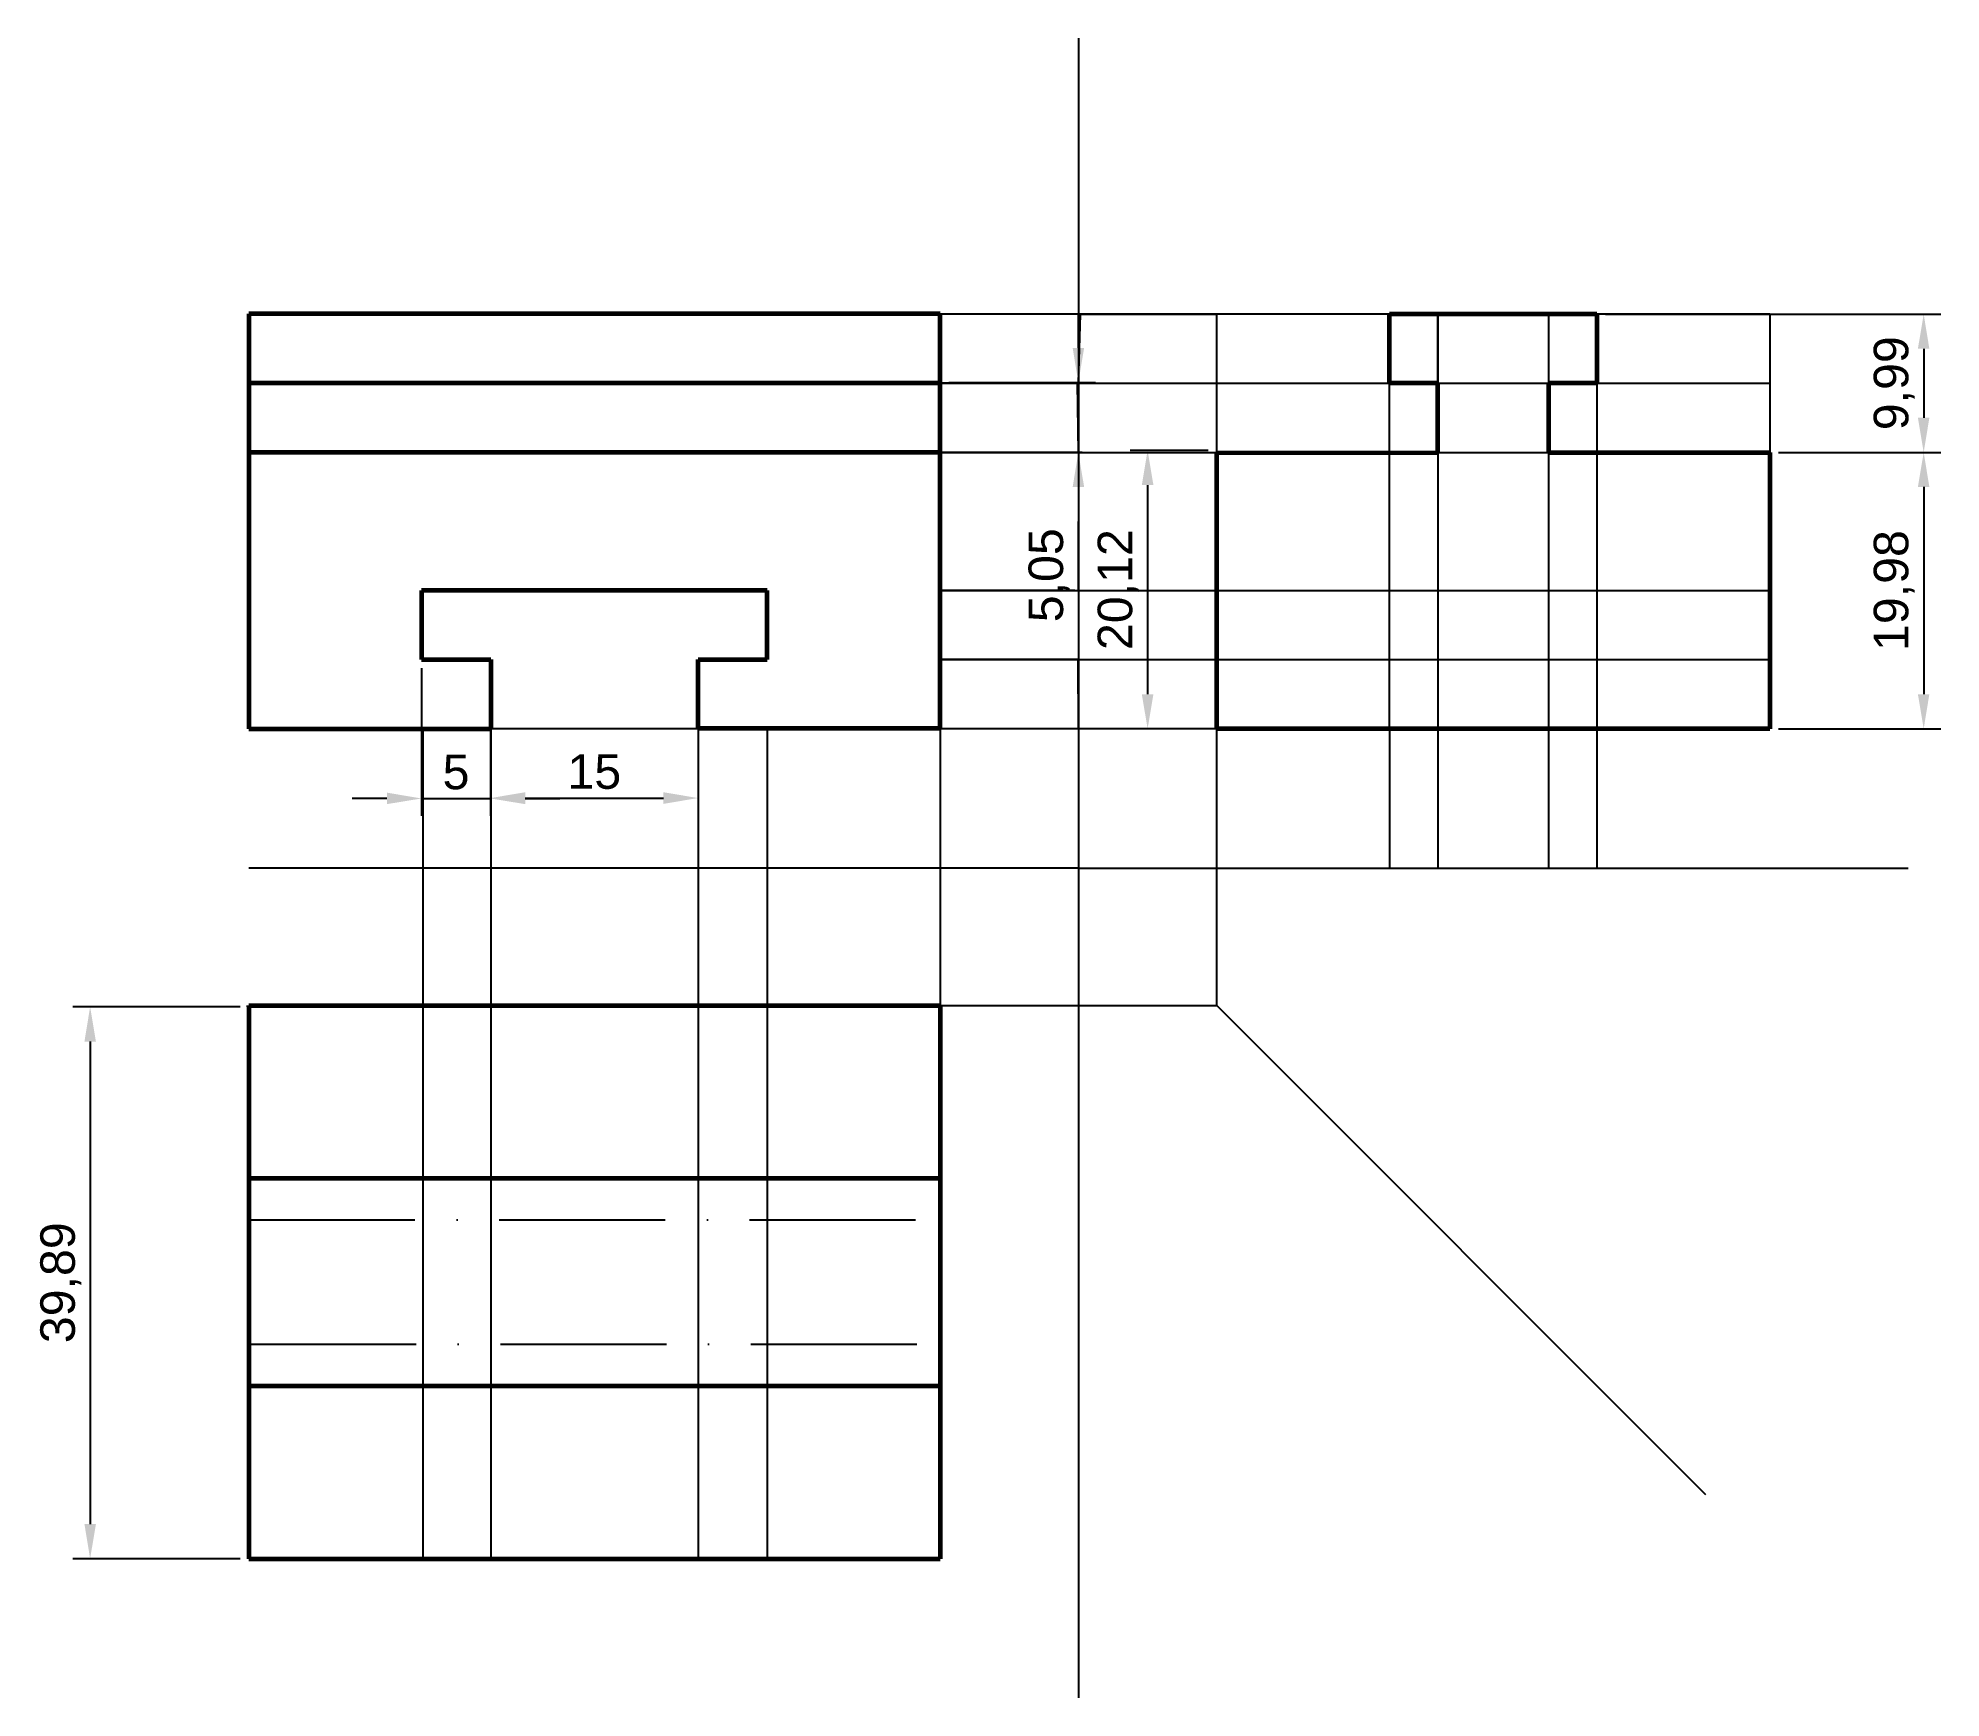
# Model space of a CAD drawing. Header units: millimetres. Extents: x 3165 to 3303, y 1748 to 1868.
import ezdxf

# ---------------------------------------------------------------- set-up
doc = ezdxf.new("R2010")
doc.units = ezdxf.units.MM
doc.linetypes.add('ACAD_ISO10W100', pattern=[18, 12, -3, 0, -3])
for name, color, linetype in [('Cotas', 5, 'Continuous'), ('oculta', 1, 'ACAD_ISO10W100'), ('proyeccion', 9, 'Continuous')]:
    doc.layers.add(name, color=color, linetype=linetype)
doc.layers.add('trazo', color=30, linetype='Continuous', lineweight=60)
doc.styles.get("Standard").update_dxf_attribs({"font": 'arial.ttf'})
doc.dimstyles.new('ISO-25', dxfattribs={"dimtxt": 2.5, "dimasz": 2.5, "dimexe": 1.25, "dimexo": 0.625, "dimtad": 1, "dimtxsty": 'Standard', "dimcen": 2.5, "dimadec": 0, "dimazin": 0, "dimtfac": 1, "dimtmove": 0, "dimatfit": 3, "dimfxl": 1, "dimarcsym": 0})

# ---------------------------------------------------------------- blocks, each defined once
blk = doc.blocks.new('*D3')
at = {"layer": 'Cotas', "color": 0, "lineweight": -2, "transparency": 16777216}
for p, q in [((3179.53, 1797.46), (3167.44, 1797.46)), ((3168.69, 1794.96), (3168.69, 1760.07)), ((3179.53, 1757.57), (3167.44, 1757.57))]:
    blk.add_line(p, q, dxfattribs=at)
at = {"layer": 'Cotas', "color": 0, "transparency": 16777216}
for points in [[(3168.28, 1794.96), (3169.11, 1794.96), (3168.69, 1797.46)], [(3168.28, 1760.07), (3169.11, 1760.07), (3168.69, 1757.57)]]:
    blk.add_solid(points, dxfattribs=at)
at = {"layer": 'Defpoints', "color": 0, "transparency": 16777216}
for p in [(3180.16, 1797.46), (3168.69, 1757.57), (3180.16, 1757.57)]:
    blk.add_point(p, dxfattribs=at)
at = {"layer": 'Cotas', "color": 0, "transparency": 16777216, "insert": (3166.57, 1777.52), "char_height": 2.5, "attachment_point": 5, "rotation": 90}
blk.add_mtext('39,89', dxfattribs=at)
blk = doc.blocks.new('*D4')
at = {"layer": 'Cotas', "color": 0, "lineweight": -2, "transparency": 16777216}
for p, q in [((3290.78, 1837.55), (3302.53, 1837.55)), ((3301.28, 1835.05), (3301.28, 1820.07)), ((3290.78, 1817.57), (3302.53, 1817.57))]:
    blk.add_line(p, q, dxfattribs=at)
at = {"layer": 'Cotas', "color": 0, "transparency": 16777216}
for points in [[(3300.86, 1835.05), (3301.69, 1835.05), (3301.28, 1837.55)], [(3300.86, 1820.07), (3301.69, 1820.07), (3301.28, 1817.57)]]:
    blk.add_solid(points, dxfattribs=at)
at = {"layer": 'Defpoints', "color": 0, "transparency": 16777216}
for p in [(3290.15, 1837.55), (3290.15, 1817.57), (3301.28, 1817.57)]:
    blk.add_point(p, dxfattribs=at)
at = {"layer": 'Cotas', "color": 0, "transparency": 16777216, "insert": (3299.15, 1827.56), "char_height": 2.5, "attachment_point": 5, "rotation": 90}
blk.add_mtext('19,98', dxfattribs=at)
blk = doc.blocks.new('*D5')
at = {"layer": 'Cotas', "color": 0, "lineweight": -2, "transparency": 16777216}
for p, q in [((3278.28, 1847.54), (3302.53, 1847.54)), ((3301.28, 1845.04), (3301.28, 1840.05)), ((3290.78, 1837.55), (3302.53, 1837.55))]:
    blk.add_line(p, q, dxfattribs=at)
at = {"layer": 'Cotas', "color": 0, "transparency": 16777216}
for points in [[(3300.86, 1845.04), (3301.69, 1845.04), (3301.28, 1847.54)], [(3300.86, 1840.05), (3301.69, 1840.05), (3301.28, 1837.55)]]:
    blk.add_solid(points, dxfattribs=at)
at = {"layer": 'Defpoints', "color": 0, "transparency": 16777216}
for p in [(3277.65, 1847.54), (3290.15, 1837.55), (3301.28, 1837.55)]:
    blk.add_point(p, dxfattribs=at)
at = {"layer": 'Cotas', "color": 0, "transparency": 16777216, "insert": (3299.15, 1842.55), "char_height": 2.5, "attachment_point": 5, "rotation": 90}
blk.add_mtext('9,99', dxfattribs=at)
blk = doc.blocks.new('*D6')
at = {"layer": 'Cotas', "color": 0, "lineweight": -2, "transparency": 16777216}
for p, q in [((3240.15, 1845.1), (3240.15, 1847.6)), ((3230.78, 1842.6), (3241.4, 1842.6)), ((3240.15, 1842.6), (3240.15, 1837.55)), ((3230.78, 1837.55), (3241.4, 1837.55)), ((3240.15, 1835.05), (3240.15, 1824.79))]:
    blk.add_line(p, q, dxfattribs=at)
at = {"layer": 'Cotas', "color": 0, "transparency": 16777216}
for points in [[(3239.74, 1845.1), (3240.57, 1845.1), (3240.15, 1842.6)], [(3239.74, 1835.05), (3240.57, 1835.05), (3240.15, 1837.55)]]:
    blk.add_solid(points, dxfattribs=at)
at = {"layer": 'Defpoints', "color": 0, "transparency": 16777216}
for p in [(3230.15, 1842.6), (3230.15, 1837.55), (3240.15, 1837.55)]:
    blk.add_point(p, dxfattribs=at)
at = {"layer": 'Cotas', "color": 0, "transparency": 16777216, "insert": (3238.03, 1828.67), "char_height": 2.5, "attachment_point": 5, "rotation": 90}
blk.add_mtext('5,05', dxfattribs=at)
blk = doc.blocks.new('*D7')
at = {"layer": 'Cotas', "color": 0, "lineweight": -2, "transparency": 16777216}
for p, q in [((3249.53, 1837.69), (3243.91, 1837.69)), ((3245.16, 1835.19), (3245.16, 1820.07)), ((3249.53, 1817.57), (3243.91, 1817.57))]:
    blk.add_line(p, q, dxfattribs=at)
at = {"layer": 'Cotas', "color": 0, "transparency": 16777216}
for points in [[(3244.74, 1835.19), (3245.58, 1835.19), (3245.16, 1837.69)], [(3244.74, 1820.07), (3245.58, 1820.07), (3245.16, 1817.57)]]:
    blk.add_solid(points, dxfattribs=at)
at = {"layer": 'Defpoints', "color": 0, "transparency": 16777216}
for p in [(3250.15, 1837.69), (3245.16, 1817.57), (3250.15, 1817.57)]:
    blk.add_point(p, dxfattribs=at)
at = {"layer": 'Cotas', "color": 0, "transparency": 16777216, "insert": (3243.03, 1827.63), "char_height": 2.5, "attachment_point": 5, "rotation": 90}
blk.add_mtext('20,12', dxfattribs=at)
blk = doc.blocks.new('*D8')
at = {"layer": 'Cotas', "color": 0, "lineweight": -2, "transparency": 16777216}
for p, q in [((3197.65, 1816.94), (3197.65, 1811.31)), ((3212.65, 1816.99), (3212.65, 1811.31)), ((3200.15, 1812.56), (3210.15, 1812.56))]:
    blk.add_line(p, q, dxfattribs=at)
at = {"layer": 'Cotas', "color": 0, "transparency": 16777216}
for points in [[(3200.15, 1812.98), (3200.15, 1812.14), (3197.65, 1812.56)], [(3210.15, 1812.98), (3210.15, 1812.14), (3212.65, 1812.56)]]:
    blk.add_solid(points, dxfattribs=at)
at = {"layer": 'Defpoints', "color": 0, "transparency": 16777216}
for p in [(3197.65, 1817.57), (3212.65, 1817.62), (3212.65, 1812.56)]:
    blk.add_point(p, dxfattribs=at)
at = {"layer": 'Cotas', "color": 0, "transparency": 16777216, "insert": (3205.15, 1814.46), "char_height": 2.5, "attachment_point": 5}
blk.add_mtext('15', dxfattribs=at)
blk = doc.blocks.new('*D9')
at = {"layer": 'Cotas', "color": 0, "lineweight": -2, "transparency": 16777216}
for p, q in [((3192.65, 1821.94), (3192.65, 1811.28)), ((3197.65, 1821.94), (3197.65, 1811.28)), ((3190.15, 1812.53), (3187.65, 1812.53)), ((3192.65, 1812.53), (3197.65, 1812.53)), ((3200.15, 1812.53), (3202.65, 1812.53))]:
    blk.add_line(p, q, dxfattribs=at)
at = {"layer": 'Cotas', "color": 0, "transparency": 16777216}
for points in [[(3190.15, 1812.95), (3190.15, 1812.12), (3192.65, 1812.53)], [(3200.15, 1812.95), (3200.15, 1812.12), (3197.65, 1812.53)]]:
    blk.add_solid(points, dxfattribs=at)
at = {"layer": 'Defpoints', "color": 0, "transparency": 16777216}
for p in [(3192.65, 1822.57), (3197.65, 1822.57), (3197.65, 1812.53)]:
    blk.add_point(p, dxfattribs=at)
at = {"layer": 'Cotas', "color": 0, "transparency": 16777216, "insert": (3195.15, 1814.43), "char_height": 2.5, "attachment_point": 5}
blk.add_mtext('5', dxfattribs=at)

msp = doc.modelspace()

# ---------------------------------------------------------------- linework, layer by layer
for p, q in [((3240.155, 1867.503), (3240.155, 1747.503)), ((3180.155, 1817.571), (3180.155, 1847.571)), ((3180.155, 1847.571), (3230.155, 1847.571)), ((3230.155, 1847.571), (3230.155, 1817.571)), ((3250.155, 1817.571), (3250.155, 1847.571)), ((3250.155, 1847.571), (3290.155, 1847.571)), ((3290.155, 1847.571), (3290.155, 1817.571)), ((3230.155, 1817.571), (3180.155, 1817.571)), ((3250.155, 1817.571), (3230.155, 1817.571)), ((3230.155, 1817.571), (3230.155, 1807.571)), ((3250.155, 1797.571), (3250.155, 1817.571)), ((3290.155, 1817.571), (3250.155, 1817.571)), ((3240.155, 1807.503), (3180.155, 1807.503)), ((3230.087, 1807.571), (3230.087, 1807.503)), ((3230.155, 1807.571), (3230.155, 1797.571)), ((3240.155, 1807.503), (3300.155, 1807.503)), ((3230.155, 1797.571), (3180.155, 1797.571)), ((3180.155, 1797.571), (3180.155, 1757.571)), ((3230.155, 1797.571), (3250.155, 1797.571)), ((3230.155, 1757.571), (3230.155, 1797.571)), ((3180.155, 1757.571), (3230.155, 1757.571))]:
    msp.add_line(p, q)
at = {"layer": 'oculta'}
for p, q in [((3180.18, 1782.071), (3230.155, 1782.071)), ((3180.261, 1773.071), (3230.155, 1773.071))]:
    msp.add_line(p, q, dxfattribs=at)
at = {"layer": 'proyeccion'}
for p, q in [((3250.155, 1847.548), (3230.155, 1847.548)), ((3240.155, 1842.55), (3240.298, 1847.548)), ((3240.298, 1847.548), (3250.155, 1847.548)), ((3262.654, 1817.681), (3262.654, 1847.571)), ((3266.154, 1837.519), (3266.154, 1847.571)), ((3266.154, 1847.571), (3266.154, 1807.503)), ((3266.154, 1847.571), (3274.154, 1847.571)), ((3274.154, 1847.571), (3274.154, 1807.503)), ((3274.154, 1847.571), (3277.654, 1847.54)), ((3277.654, 1847.54), (3277.654, 1807.503)), ((3240.084, 1842.55), (3230.155, 1842.55)), ((3230.155, 1842.55), (3250.155, 1842.55)), ((3240.155, 1837.551), (3240.084, 1842.55)), ((3250.155, 1842.55), (3290.155, 1842.55)), ((3240.427, 1837.551), (3230.155, 1837.551)), ((3230.155, 1837.551), (3250.155, 1837.551)), ((3250.155, 1837.551), (3290.155, 1837.551)), ((3262.654, 1837.551), (3266.154, 1837.519)), ((3240.155, 1827.565), (3240.157, 1832.565)), ((3239.893, 1827.565), (3230.155, 1827.565)), ((3230.155, 1827.565), (3250.155, 1827.565)), ((3250.155, 1827.565), (3290.155, 1827.565)), ((3240.139, 1822.571), (3230.155, 1822.571)), ((3230.155, 1822.571), (3250.155, 1822.571)), ((3240.155, 1817.571), (3240.139, 1822.571)), ((3250.155, 1822.571), (3290.155, 1822.571)), ((3192.747, 1817.571), (3192.747, 1817.567)), ((3192.747, 1817.567), (3192.747, 1797.571)), ((3197.655, 1817.565), (3197.655, 1807.503)), ((3230.155, 1817.571), (3212.655, 1817.619)), ((3212.655, 1817.619), (3212.655, 1807.503)), ((3230.155, 1817.571), (3217.655, 1817.644)), ((3217.655, 1817.644), (3217.655, 1807.503)), ((3262.654, 1817.681), (3262.654, 1807.503)), ((3197.655, 1807.503), (3197.655, 1797.571)), ((3212.655, 1807.503), (3212.655, 1797.571)), ((3217.655, 1807.503), (3217.655, 1797.571)), ((3192.747, 1797.571), (3192.747, 1757.571)), ((3197.655, 1797.571), (3197.655, 1757.571)), ((3212.655, 1797.571), (3212.655, 1757.571)), ((3217.655, 1797.571), (3217.655, 1757.571)), ((3250.155, 1797.571), (3285.51, 1762.216)), ((3180.182, 1785.071), (3230.155, 1785.071)), ((3180.211, 1770.071), (3230.155, 1770.071))]:
    msp.add_line(p, q, dxfattribs=at)
at = {"layer": 'trazo'}
for p, q in [((3230.155, 1847.571), (3180.155, 1847.571)), ((3180.155, 1847.571), (3180.155, 1817.571)), ((3230.155, 1817.619), (3230.155, 1847.571)), ((3262.654, 1842.55), (3262.654, 1847.571)), ((3262.654, 1847.571), (3277.654, 1847.571)), ((3277.654, 1847.571), (3277.654, 1842.55)), ((3230.155, 1842.55), (3180.155, 1842.55)), ((3266.154, 1842.545), (3262.654, 1842.55)), ((3266.154, 1837.519), (3266.154, 1842.545)), ((3277.654, 1842.55), (3274.154, 1842.55)), ((3274.154, 1842.55), (3274.154, 1837.551)), ((3230.155, 1837.551), (3180.155, 1837.551)), ((3250.155, 1817.571), (3250.155, 1837.551)), ((3250.155, 1837.551), (3266.154, 1837.519)), ((3274.154, 1837.551), (3290.155, 1837.551)), ((3290.155, 1837.551), (3290.155, 1817.571)), ((3217.655, 1827.565), (3192.655, 1827.565)), ((3192.655, 1827.565), (3192.655, 1822.565)), ((3217.655, 1822.571), (3217.655, 1827.565)), ((3192.655, 1822.565), (3197.655, 1822.565)), ((3197.655, 1822.565), (3197.655, 1817.565)), ((3212.655, 1817.571), (3212.655, 1822.571)), ((3212.655, 1822.571), (3217.655, 1822.571)), ((3180.155, 1817.571), (3197.655, 1817.565)), ((3212.655, 1817.619), (3230.155, 1817.619)), ((3290.155, 1817.571), (3250.155, 1817.571)), ((3180.155, 1797.463), (3180.155, 1797.571)), ((3180.155, 1797.571), (3230.155, 1797.571)), ((3180.155, 1797.463), (3180.155, 1757.571)), ((3230.155, 1797.463), (3230.155, 1757.571)), ((3180.182, 1785.071), (3180.155, 1785.071)), ((3180.182, 1785.071), (3230.155, 1785.071)), ((3180.261, 1773.071), (3180.155, 1773.071)), ((3180.211, 1770.071), (3230.155, 1770.071)), ((3180.155, 1757.571), (3230.155, 1757.571))]:
    msp.add_line(p, q, dxfattribs=at)

# ---------------------------------------------------------------- dimensions: what is measured, and where the dimension line sits
at = {"layer": 'Cotas'}
for base, p1, p2, picture, middle in [((3240.153, 1837.551), (3230.155, 1842.599), (3230.155, 1837.551), '*D6', (3238.025, 1828.669)), ((3301.277, 1837.551), (3277.654, 1847.54), (3290.155, 1837.551), '*D5', (3299.15, 1842.545)), ((3245.159, 1817.571), (3250.155, 1837.692), (3250.155, 1817.571), '*D7', (3243.032, 1827.632)), ((3301.277, 1817.571), (3290.155, 1837.551), (3290.155, 1817.571), '*D4', (3299.15, 1827.561)), ((3168.693, 1757.571), (3180.155, 1797.463), (3180.155, 1757.571), '*D3', (3166.566, 1777.517))]:
    dim = msp.add_linear_dim(base=base, p1=p1, p2=p2, angle=90, dimstyle='ISO-25', dxfattribs=at)
    dim.commit()
    dim.dimension.update_dxf_attribs({"geometry": picture, "text_midpoint": middle})
for base, p1, p2, picture, middle in [((3197.655, 1812.534), (3192.655, 1822.565), (3197.655, 1822.565), '*D9', (3195.155, 1814.431)), ((3212.655, 1812.561), (3197.655, 1817.565), (3212.655, 1817.619), '*D8', (3205.155, 1814.463))]:
    dim = msp.add_linear_dim(base=base, p1=p1, p2=p2, dimstyle='ISO-25', dxfattribs=at)
    dim.commit()
    dim.dimension.update_dxf_attribs({"geometry": picture, "text_midpoint": middle})

doc.saveas('drawing.dxf')
